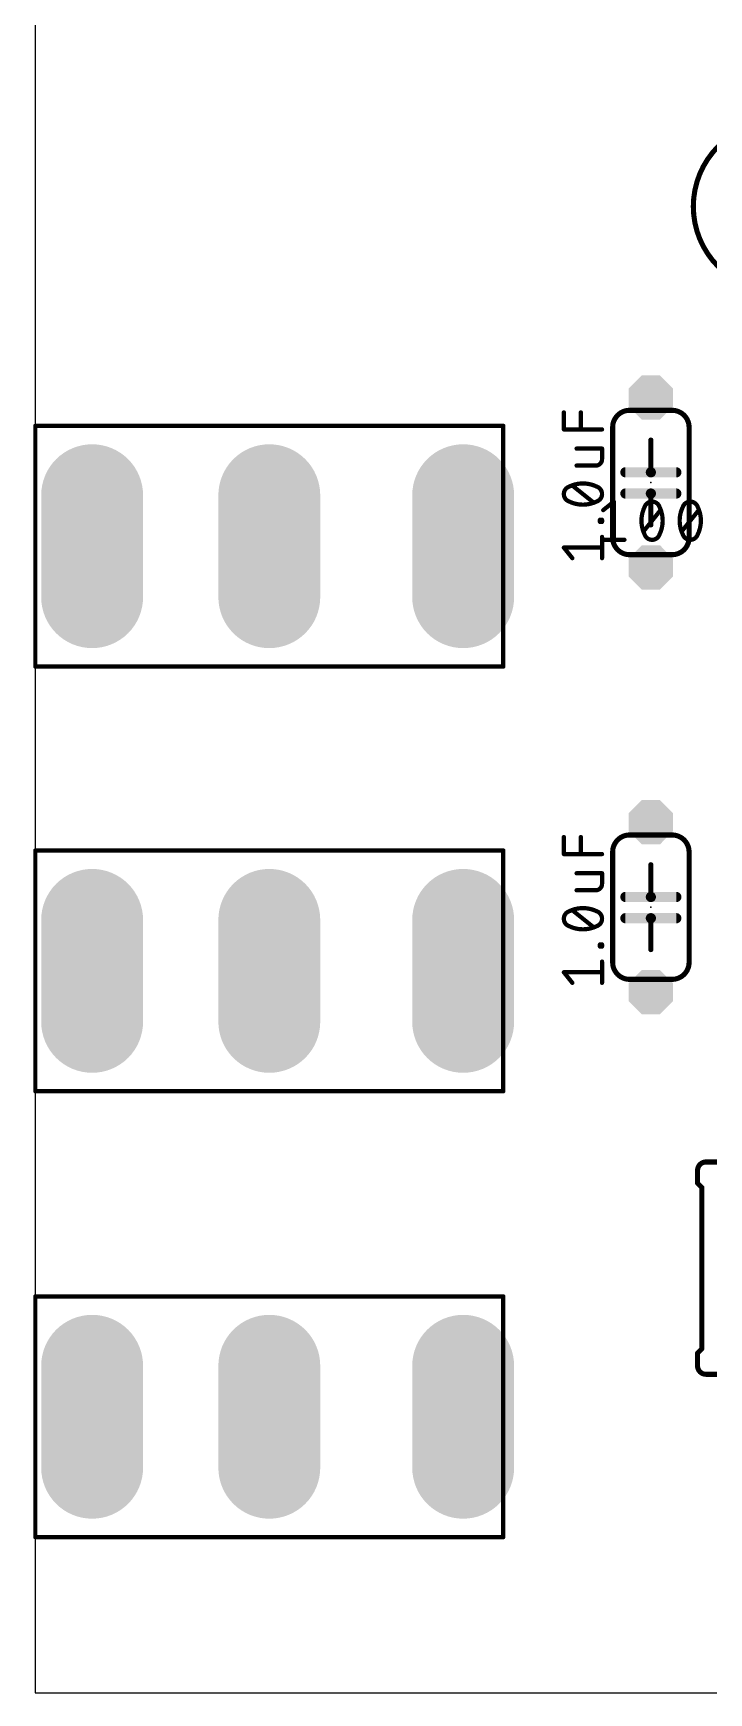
# Model space of a CAD drawing. Extents: x -0.1 to 59.2, y 0 to 90.2.
# Drawn here: x -0.06 to 20.15, y 0 to 49.63 of the extents above; entities that cross this region are included whole.
import ezdxf

# ---------------------------------------------------------------- set-up
doc = ezdxf.new("R2010")
doc.units = 0
for name, color, linetype in [('17', 110, 'CONTINUOUS'), ('20', 31, 'CONTINUOUS'), ('21', 253, 'CONTINUOUS'), ('23', 53, 'CONTINUOUS'), ('27', 253, 'CONTINUOUS'), ('51', 253, 'CONTINUOUS')]:
    doc.layers.add(name, color=color, linetype=linetype)

# ---------------------------------------------------------------- blocks, each defined once
blk = doc.blocks.new('RECT')
blk.add_solid([(-0.5, -0.5), (0.5, -0.5), (-0.5, 0.5), (0.5, 0.5)])
blk = doc.blocks.new('OCTAGONP')
at = {"const_width": 0.5}
blk.add_lwpolyline([(-0.25, -0.1036), (-0.25, 0.1036), (-0.1036, 0.25), (0.1036, 0.25), (0.25, 0.1036), (0.25, -0.1036), (0.1036, -0.25), (-0.1036, -0.25), (-0.25, -0.1036), (-0.25, 0.1036)], dxfattribs=at)
blk = doc.blocks.new('LONGP100')
at = {"const_width": 1}
blk.add_lwpolyline([(-0.5, 0), (0.5, 0)], dxfattribs=at)
at = {"const_width": 0.5}
for points in [[(-0.5, 0.25, 1), (-0.5, -0.25)], [(0.5, -0.25, 1), (0.5, 0.25)]]:
    blk.add_lwpolyline(points, format="xyb", dxfattribs=at)

msp = doc.modelspace()

# ---------------------------------------------------------------- linework, layer by layer
at = {"layer": '20'}
for p, q in [((0, 90.16), (0, 0)), ((0, 0), (59.055, 0))]:
    msp.add_line(p, q, dxfattribs=at)
at = {"layer": '21'}
for points, const_width in [([(22.225, 41.91, 1), (22.225, 46.99, 1), (22.225, 41.91)], 0.1524), ([(17.78, 38.354, 0.4142), (17.272, 37.846)], 0.1524), ([(17.78, 38.3159, 1), (17.78, 38.3921)], 0.0762), ([(19.558, 37.846, 0.4142), (19.05, 38.354)], 0.1524), ([(19.05, 38.3921, 1), (19.05, 38.3159)], 0.0762), ([(0, 37.9218, 1), (0, 37.8582)], 0.0635), ([(0.0318, 37.89, 1), (-0.0318, 37.89)], 0.0635), ([(14.0318, 37.89, 1), (13.9682, 37.89)], 0.0635), ([(14, 37.8582, 1), (14, 37.9218)], 0.0635), ([(17.3101, 37.846, 1), (17.2339, 37.846)], 0.0762), ([(17.2339, 37.846, 1), (17.3101, 37.846)], 0.0762), ([(19.5961, 37.846, 1), (19.5199, 37.846)], 0.0762), ([(19.5199, 37.846, 1), (19.5961, 37.846)], 0.0762), ([(18.4531, 37.465, 1), (18.3769, 37.465)], 0.0762), ([(17.653, 36.576, 1), (17.653, 36.4236)], 0.1524), ([(18.415, 36.576, 1), (18.415, 36.4236)], 0.1524), ([(18.415, 36.4236, 1), (18.415, 36.576)], 0.1524), ([(18.3769, 36.4998, 1), (18.4531, 36.4998)], 0.0762), ([(19.177, 36.4236, 1), (19.177, 36.576)], 0.1524), ([(17.653, 35.941, 1), (17.653, 35.7886)], 0.1524), ([(18.415, 35.941, 1), (18.415, 35.7886)], 0.1524), ([(18.415, 35.7886, 1), (18.415, 35.941)], 0.1524), ([(18.4531, 35.8648, 1), (18.3769, 35.8648)], 0.0762), ([(19.177, 35.7886, 1), (19.177, 35.941)], 0.1524), ([(18.3769, 34.925, 1), (18.4531, 34.925)], 0.0762), ([(17.272, 34.544, 0.4142), (17.78, 34.036)], 0.1524), ([(17.3101, 34.544, 1), (17.2339, 34.544)], 0.0762), ([(17.2339, 34.544, 1), (17.3101, 34.544)], 0.0762), ([(19.05, 34.036, 0.4142), (19.558, 34.544)], 0.1524), ([(19.5961, 34.544, 1), (19.5199, 34.544)], 0.0762), ([(19.5199, 34.544, 1), (19.5961, 34.544)], 0.0762), ([(17.78, 33.9979, 1), (17.78, 34.0741)], 0.0762), ([(19.05, 34.0741, 1), (19.05, 33.9979)], 0.0762), ([(0, 30.7218, 1), (0, 30.6583)], 0.0635), ([(-0.0318, 30.69, 1), (0.0318, 30.69)], 0.0635), ([(13.9682, 30.69, 1), (14.0318, 30.69)], 0.0635), ([(14, 30.6583, 1), (14, 30.7218)], 0.0635), ([(17.78, 25.654, 0.4142), (17.272, 25.146)], 0.1524), ([(17.78, 25.6159, 1), (17.78, 25.6921)], 0.0762), ([(19.558, 25.146, 0.4142), (19.05, 25.654)], 0.1524), ([(19.05, 25.6921, 1), (19.05, 25.6159)], 0.0762), ([(0.0318, 25.19, 1), (-0.0318, 25.19)], 0.0635), ([(0, 25.2218, 1), (0, 25.1583)], 0.0635), ([(14.0318, 25.19, 1), (13.9682, 25.19)], 0.0635), ([(14, 25.1583, 1), (14, 25.2218)], 0.0635), ([(17.3101, 25.146, 1), (17.2339, 25.146)], 0.0762), ([(17.2339, 25.146, 1), (17.3101, 25.146)], 0.0762), ([(18.4531, 24.765, 1), (18.3769, 24.765)], 0.0762), ([(19.5961, 25.146, 1), (19.5199, 25.146)], 0.0762), ([(19.5199, 25.146, 1), (19.5961, 25.146)], 0.0762), ([(17.653, 23.876, 1), (17.653, 23.7236)], 0.1524), ([(18.415, 23.876, 1), (18.415, 23.7236)], 0.1524), ([(18.415, 23.7236, 1), (18.415, 23.876)], 0.1524), ([(18.3769, 23.7998, 1), (18.4531, 23.7998)], 0.0762), ([(19.177, 23.7236, 1), (19.177, 23.876)], 0.1524), ([(17.653, 23.241, 1), (17.653, 23.0886)], 0.1524), ([(18.415, 23.241, 1), (18.415, 23.0886)], 0.1524), ([(18.415, 23.0886, 1), (18.415, 23.241)], 0.1524), ([(18.4531, 23.1648, 1), (18.3769, 23.1648)], 0.0762), ([(19.177, 23.0886, 1), (19.177, 23.241)], 0.1524), ([(17.272, 21.844, 0.4142), (17.78, 21.336)], 0.1524), ([(17.3101, 21.844, 1), (17.2339, 21.844)], 0.0762), ([(17.2339, 21.844, 1), (17.3101, 21.844)], 0.0762), ([(18.3769, 22.225, 1), (18.4531, 22.225)], 0.0762), ([(19.05, 21.336, 0.4142), (19.558, 21.844)], 0.1524), ([(19.5961, 21.844, 1), (19.5199, 21.844)], 0.0762), ([(19.5199, 21.844, 1), (19.5961, 21.844)], 0.0762), ([(17.78, 21.2979, 1), (17.78, 21.3741)], 0.0762), ([(19.05, 21.3741, 1), (19.05, 21.2979)], 0.0762), ([(0, 18.0218, 1), (0, 17.9583)], 0.0635), ([(-0.0318, 17.99, 1), (0.0318, 17.99)], 0.0635), ([(13.9682, 17.99, 1), (14.0318, 17.99)], 0.0635), ([(14, 17.9583, 1), (14, 18.0218)], 0.0635), ([(20.066, 15.875, 0.4142), (19.812, 15.621)], 0.1524), ([(20.066, 15.8369, 1), (20.066, 15.9131)], 0.0762), ([(19.8501, 15.621, 1), (19.7739, 15.621)], 0.0762), ([(19.7739, 15.621, 1), (19.8501, 15.621)], 0.0762), ([(19.7739, 15.24, 1), (19.8501, 15.24)], 0.0762), ([(19.8389, 15.2669, 1), (19.7851, 15.2131)], 0.0762), ([(19.9771, 15.113, 1), (19.9009, 15.113)], 0.0762), ([(19.9121, 15.0861, 1), (19.9659, 15.1399)], 0.0762), ([(0.0318, 11.855, 1), (-0.0318, 11.855)], 0.0635), ([(0, 11.8868, 1), (0, 11.8232)], 0.0635), ([(14.0318, 11.855, 1), (13.9682, 11.855)], 0.0635), ([(14, 11.8232, 1), (14, 11.8868)], 0.0635), ([(19.8501, 10.16, 1), (19.7739, 10.16)], 0.0762), ([(19.7851, 10.1869, 1), (19.8389, 10.1331)], 0.0762), ([(19.9009, 10.287, 1), (19.9771, 10.287)], 0.0762), ([(19.9659, 10.2601, 1), (19.9121, 10.3139)], 0.0762), ([(19.812, 9.779, 0.4142), (20.066, 9.525)], 0.1524), ([(19.8501, 9.779, 1), (19.7739, 9.779)], 0.0762), ([(19.7739, 9.779, 1), (19.8501, 9.779)], 0.0762), ([(20.066, 9.4869, 1), (20.066, 9.5631)], 0.0762), ([(-0.0318, 4.655, 1), (0.0318, 4.655)], 0.0635), ([(0, 4.6867, 1), (0, 4.6233)], 0.0635), ([(13.9682, 4.655, 1), (14.0318, 4.655)], 0.0635), ([(14, 4.6233, 1), (14, 4.6867)], 0.0635)]:
    msp.add_lwpolyline(points, format="xyb", dxfattribs=dict(at, const_width=const_width))
for points, const_width in [([(0, 30.69), (0, 37.89)], 0.127), ([(0, 37.89), (14, 37.89)], 0.127), ([(14, 30.69), (14, 37.89)], 0.127), ([(17.272, 34.544), (17.272, 37.846)], 0.1524), ([(19.558, 34.544), (19.558, 37.846)], 0.1524), ([(18.415, 37.465), (18.415, 36.4998)], 0.1524), ([(18.415, 36.4998), (17.653, 36.4998)], 0.3048), ([(19.177, 36.4998), (18.415, 36.4998)], 0.3048), ([(18.415, 35.8648), (17.653, 35.8648)], 0.3048), ([(19.177, 35.8648), (18.415, 35.8648)], 0.3048), ([(18.415, 34.925), (18.415, 35.8648)], 0.1524), ([(0, 30.69), (14, 30.69)], 0.127), ([(0, 17.99), (0, 25.19)], 0.127), ([(0, 25.19), (14, 25.19)], 0.127), ([(14, 17.99), (14, 25.19)], 0.127), ([(17.272, 21.844), (17.272, 25.146)], 0.1524), ([(18.415, 24.765), (18.415, 23.7998)], 0.1524), ([(19.558, 21.844), (19.558, 25.146)], 0.1524), ([(18.415, 23.7998), (17.653, 23.7998)], 0.3048), ([(19.177, 23.7998), (18.415, 23.7998)], 0.3048), ([(18.415, 23.1648), (17.653, 23.1648)], 0.3048), ([(19.177, 23.1648), (18.415, 23.1648)], 0.3048), ([(18.415, 22.225), (18.415, 23.1648)], 0.1524), ([(0, 17.99), (14, 17.99)], 0.127), ([(19.812, 15.621), (19.812, 15.24)], 0.1524), ([(19.939, 15.113), (19.812, 15.24)], 0.1524), ([(19.939, 15.113), (19.939, 10.287)], 0.1524), ([(0, 4.655), (0, 11.855)], 0.127), ([(0, 11.855), (14, 11.855)], 0.127), ([(14, 4.655), (14, 11.855)], 0.127), ([(19.939, 10.287), (19.812, 10.16)], 0.1524), ([(19.812, 9.779), (19.812, 10.16)], 0.1524), ([(0, 4.655), (14, 4.655)], 0.127)]:
    msp.add_lwpolyline(points, dxfattribs=dict(at, const_width=const_width))
at = {"layer": '23'}
for p in [(18.415, 36.195), (0, 34.29), (18.415, 23.495), (0, 21.59), (0, 8.255)]:
    msp.add_point(p, dxfattribs=at)
at = {"layer": '27'}
for points, const_width in [([(15.8433, 38.2905, 1), (15.7797, 38.2905)], 0.0635), ([(16.3513, 38.2905, 1), (16.2878, 38.2905)], 0.0635), ([(15.8115, 37.8143, 1), (15.8115, 37.7507)], 0.0635), ([(15.7797, 37.7825, 1), (15.8433, 37.7825)], 0.0635), ([(16.2878, 37.7825, 1), (16.3513, 37.7825)], 0.0635), ([(16.9545, 37.7507, 1), (16.9545, 37.8143)], 0.0635), ([(16.1925, 37.2402, 1), (16.1925, 37.1767)], 0.0635), ([(16.9862, 37.2085, 1), (16.9228, 37.2085)], 0.0635), ([(16.9545, 37.1767, 1), (16.9545, 37.2402)], 0.0635), ([(16.1925, 36.7322, 1), (16.1925, 36.6687)], 0.0635), ([(16.764, 36.7005, 0.4142), (16.9545, 36.891)], 0.127), ([(16.764, 36.7322, 1), (16.764, 36.6687)], 0.0635), ([(16.764, 36.6687, 1), (16.764, 36.7322)], 0.0635), ([(16.9862, 36.891, 1), (16.9228, 36.891)], 0.0635), ([(16.9228, 36.891, 1), (16.9862, 36.891)], 0.0635), ([(15.8433, 35.8496, 1), (15.7797, 35.8496)], 0.0635), ([(15.7797, 35.8496, 1), (15.8433, 35.8496)], 0.0635), ([(15.9703, 36.0718, 0.3205), (15.8115, 35.8496)], 0.127), ([(15.8115, 35.8496, 0.3205), (15.9703, 35.6273)], 0.127), ([(15.9563, 36.1004, 1), (15.9842, 36.0433)], 0.0635), ([(16.383, 36.1671, 0.1139), (15.9703, 36.0718)], 0.127), ([(15.9805, 36.0418, 1), (15.96, 36.1018)], 0.0635), ([(16.0853, 36.1284, 1), (16.0457, 36.0788)], 0.0635), ([(16.7958, 36.0718, 0.1139), (16.383, 36.1671)], 0.127), ([(16.383, 36.1988, 1), (16.383, 36.1353)], 0.0635), ([(16.383, 36.1353, 1), (16.383, 36.1988)], 0.0635), ([(16.9545, 35.8496, 0.3205), (16.7958, 36.0718)], 0.127), ([(16.806, 36.1018, 1), (16.7855, 36.0418)], 0.0635), ([(16.7958, 35.6273, 0.3205), (16.9545, 35.8496)], 0.127), ([(16.7818, 36.0433, 1), (16.8097, 36.1004)], 0.0635), ([(16.9862, 35.8496, 1), (16.9228, 35.8496)], 0.0635), ([(16.9228, 35.8496, 1), (16.9862, 35.8496)], 0.0635), ([(15.9842, 35.6559, 1), (15.9563, 35.5988)], 0.0635), ([(15.9703, 35.6273, 0.1139), (16.383, 35.5321)], 0.127), ([(15.96, 35.5973, 1), (15.9805, 35.6573)], 0.0635), ([(16.383, 35.5321, 0.1139), (16.7958, 35.6273)], 0.127), ([(16.383, 35.5638, 1), (16.383, 35.5003)], 0.0635), ([(16.383, 35.5003, 1), (16.383, 35.5638)], 0.0635), ([(16.6807, 35.5708, 1), (16.7203, 35.6204)], 0.0635), ([(16.7855, 35.6573, 1), (16.806, 35.5973)], 0.0635), ([(16.8097, 35.5988, 1), (16.7818, 35.6559)], 0.0635), ([(16.9702, 35.3943, 1), (17.0099, 35.3447)], 0.0635), ([(17.3393, 35.6235, 1), (17.2758, 35.6235)], 0.0635), ([(17.3274, 35.5987, 1), (17.2877, 35.6483)], 0.0635), ([(18.2283, 35.4648, 0.1139), (18.1331, 35.052)], 0.127), ([(18.4506, 35.6235, 0.3205), (18.2283, 35.4648)], 0.127), ([(18.1983, 35.475, 1), (18.2583, 35.4545)], 0.0635), ([(18.2569, 35.4508, 1), (18.1998, 35.4787)], 0.0635), ([(18.6728, 35.4648, 0.3205), (18.4506, 35.6235)], 0.127), ([(18.4506, 35.6553, 1), (18.4506, 35.5917)], 0.0635), ([(18.4506, 35.5917, 1), (18.4506, 35.6553)], 0.0635), ([(18.7681, 35.052, 0.1139), (18.6728, 35.4648)], 0.127), ([(18.7014, 35.4787, 1), (18.6443, 35.4508)], 0.0635), ([(18.6428, 35.4545, 1), (18.7028, 35.475)], 0.0635), ([(18.7294, 35.3497, 1), (18.6798, 35.3893)], 0.0635), ([(19.3713, 35.4648, 0.1139), (19.2761, 35.052)], 0.127), ([(19.5936, 35.6235, 0.3205), (19.3713, 35.4648)], 0.127), ([(19.3413, 35.475, 1), (19.4013, 35.4545)], 0.0635), ([(19.3999, 35.4508, 1), (19.3428, 35.4787)], 0.0635), ([(19.8158, 35.4648, 0.3205), (19.5936, 35.6235)], 0.127), ([(19.5936, 35.6553, 1), (19.5936, 35.5917)], 0.0635), ([(19.5936, 35.5917, 1), (19.5936, 35.6553)], 0.0635), ([(19.9111, 35.052, 0.1139), (19.8158, 35.4648)], 0.127), ([(19.8444, 35.4787, 1), (19.7873, 35.4508)], 0.0635), ([(19.7858, 35.4545, 1), (19.8458, 35.475)], 0.0635), ([(19.8724, 35.3497, 1), (19.8228, 35.3893)], 0.0635), ([(16.891, 35.113, 1), (16.891, 35.0495)], 0.0635), ([(16.891, 35.0495, 1), (16.891, 34.986)], 0.0635), ([(16.9228, 35.0812, 1), (16.8593, 35.0812)], 0.0635), ([(16.8593, 35.0177, 1), (16.9228, 35.0177)], 0.0635), ([(16.9862, 35.0812, 1), (16.9228, 35.0812)], 0.0635), ([(16.9228, 35.0177, 1), (16.9862, 35.0177)], 0.0635), ([(16.9545, 35.0495, 1), (16.9545, 35.113)], 0.0635), ([(16.9545, 34.986, 1), (16.9545, 35.0495)], 0.0635), ([(18.1648, 35.052, 1), (18.1013, 35.052)], 0.0635), ([(18.1013, 35.052, 1), (18.1648, 35.052)], 0.0635), ([(18.1331, 35.052, 0.1139), (18.2283, 34.6393)], 0.127), ([(18.1718, 34.7543, 1), (18.2214, 34.7147)], 0.0635), ([(18.6728, 34.6393, 0.1139), (18.7681, 35.052)], 0.127), ([(18.7998, 35.052, 1), (18.7363, 35.052)], 0.0635), ([(18.7363, 35.052, 1), (18.7998, 35.052)], 0.0635), ([(19.3078, 35.052, 1), (19.2443, 35.052)], 0.0635), ([(19.2443, 35.052, 1), (19.3078, 35.052)], 0.0635), ([(19.2761, 35.052, 0.1139), (19.3713, 34.6393)], 0.127), ([(19.3148, 34.7543, 1), (19.3644, 34.7147)], 0.0635), ([(19.8158, 34.6393, 0.1139), (19.9111, 35.052)], 0.127), ([(19.9428, 35.052, 1), (19.8793, 35.052)], 0.0635), ([(19.8793, 35.052, 1), (19.9428, 35.052)], 0.0635), ([(15.8363, 34.2692, 1), (15.7867, 34.2295)], 0.0635), ([(15.8115, 34.2811, 1), (15.8115, 34.2176)], 0.0635), ([(16.9862, 34.5669, 1), (16.9228, 34.5669)], 0.0635), ([(16.9545, 34.2176, 1), (16.9545, 34.2811)], 0.0635), ([(16.9901, 34.5123, 1), (16.9901, 34.4487)], 0.0635), ([(17.2758, 34.4805, 1), (17.3393, 34.4805)], 0.0635), ([(17.6251, 34.4487, 1), (17.6251, 34.5123)], 0.0635), ([(18.2283, 34.6393, 0.3205), (18.4506, 34.4805)], 0.127), ([(18.2583, 34.6495, 1), (18.1983, 34.629)], 0.0635), ([(18.1998, 34.6253, 1), (18.2569, 34.6532)], 0.0635), ([(18.4506, 34.4805, 0.3205), (18.6728, 34.6393)], 0.127), ([(18.4506, 34.5123, 1), (18.4506, 34.4487)], 0.0635), ([(18.4506, 34.4487, 1), (18.4506, 34.5123)], 0.0635), ([(18.6443, 34.6532, 1), (18.7014, 34.6253)], 0.0635), ([(18.7028, 34.629, 1), (18.6428, 34.6495)], 0.0635), ([(19.3713, 34.6393, 0.3205), (19.5936, 34.4805)], 0.127), ([(19.4013, 34.6495, 1), (19.3413, 34.629)], 0.0635), ([(19.3428, 34.6253, 1), (19.3999, 34.6532)], 0.0635), ([(19.5936, 34.5123, 1), (19.5936, 34.4487)], 0.0635), ([(19.5936, 34.4805, 0.3205), (19.8158, 34.6393)], 0.127), ([(19.5936, 34.4487, 1), (19.5936, 34.5123)], 0.0635), ([(19.7873, 34.6532, 1), (19.8444, 34.6253)], 0.0635), ([(19.8458, 34.629, 1), (19.7858, 34.6495)], 0.0635), ([(16.0407, 33.912, 1), (16.0903, 33.9517)], 0.0635), ([(16.9228, 33.9319, 1), (16.9862, 33.9319)], 0.0635), ([(15.8433, 25.5905, 1), (15.7797, 25.5905)], 0.0635), ([(16.3513, 25.5905, 1), (16.2878, 25.5905)], 0.0635), ([(15.7797, 25.0825, 1), (15.8433, 25.0825)], 0.0635), ([(15.8115, 25.1142, 1), (15.8115, 25.0508)], 0.0635), ([(16.2878, 25.0825, 1), (16.3513, 25.0825)], 0.0635), ([(16.9545, 25.0508, 1), (16.9545, 25.1142)], 0.0635), ([(16.1925, 24.5402, 1), (16.1925, 24.4767)], 0.0635), ([(16.9862, 24.5085, 1), (16.9228, 24.5085)], 0.0635), ([(16.9545, 24.4767, 1), (16.9545, 24.5402)], 0.0635), ([(16.1925, 24.0322, 1), (16.1925, 23.9687)], 0.0635), ([(16.764, 24.0005, 0.4142), (16.9545, 24.191)], 0.127), ([(16.764, 24.0322, 1), (16.764, 23.9687)], 0.0635), ([(16.764, 23.9687, 1), (16.764, 24.0322)], 0.0635), ([(16.9862, 24.191, 1), (16.9228, 24.191)], 0.0635), ([(16.9228, 24.191, 1), (16.9862, 24.191)], 0.0635), ([(15.9703, 23.3718, 0.3205), (15.8115, 23.1496)], 0.127), ([(15.9563, 23.4004, 1), (15.9842, 23.3433)], 0.0635), ([(16.383, 23.4671, 0.1139), (15.9703, 23.3718)], 0.127), ([(15.9805, 23.3418, 1), (15.96, 23.4018)], 0.0635), ([(16.0853, 23.4284, 1), (16.0457, 23.3788)], 0.0635), ([(16.7958, 23.3718, 0.1139), (16.383, 23.4671)], 0.127), ([(16.383, 23.4988, 1), (16.383, 23.4353)], 0.0635), ([(16.383, 23.4353, 1), (16.383, 23.4988)], 0.0635), ([(16.9545, 23.1496, 0.3205), (16.7958, 23.3718)], 0.127), ([(16.806, 23.4018, 1), (16.7855, 23.3418)], 0.0635), ([(16.7818, 23.3433, 1), (16.8097, 23.4004)], 0.0635), ([(15.8433, 23.1496, 1), (15.7797, 23.1496)], 0.0635), ([(15.7797, 23.1496, 1), (15.8433, 23.1496)], 0.0635), ([(15.8115, 23.1496, 0.3205), (15.9703, 22.9273)], 0.127), ([(15.9842, 22.9559, 1), (15.9563, 22.8988)], 0.0635), ([(15.9703, 22.9273, 0.1139), (16.383, 22.8321)], 0.127), ([(15.96, 22.8973, 1), (15.9805, 22.9573)], 0.0635), ([(16.383, 22.8321, 0.1139), (16.7958, 22.9273)], 0.127), ([(16.383, 22.8638, 1), (16.383, 22.8003)], 0.0635), ([(16.383, 22.8003, 1), (16.383, 22.8638)], 0.0635), ([(16.6807, 22.8708, 1), (16.7203, 22.9204)], 0.0635), ([(16.7958, 22.9273, 0.3205), (16.9545, 23.1496)], 0.127), ([(16.7855, 22.9573, 1), (16.806, 22.8973)], 0.0635), ([(16.8097, 22.8988, 1), (16.7818, 22.9559)], 0.0635), ([(16.9862, 23.1496, 1), (16.9228, 23.1496)], 0.0635), ([(16.9228, 23.1496, 1), (16.9862, 23.1496)], 0.0635), ([(16.891, 22.413, 1), (16.891, 22.3495)], 0.0635), ([(16.891, 22.3495, 1), (16.891, 22.286)], 0.0635), ([(16.9228, 22.3812, 1), (16.8593, 22.3812)], 0.0635), ([(16.8593, 22.3177, 1), (16.9228, 22.3177)], 0.0635), ([(16.9862, 22.3812, 1), (16.9228, 22.3812)], 0.0635), ([(16.9228, 22.3177, 1), (16.9862, 22.3177)], 0.0635), ([(16.9545, 22.3495, 1), (16.9545, 22.413)], 0.0635), ([(16.9545, 22.286, 1), (16.9545, 22.3495)], 0.0635), ([(16.9862, 21.8669, 1), (16.9228, 21.8669)], 0.0635), ([(15.8363, 21.5692, 1), (15.7867, 21.5295)], 0.0635), ([(15.8115, 21.5811, 1), (15.8115, 21.5176)], 0.0635), ([(16.9545, 21.5176, 1), (16.9545, 21.5811)], 0.0635), ([(16.0407, 21.212, 1), (16.0903, 21.2517)], 0.0635), ([(16.9228, 21.2319, 1), (16.9862, 21.2319)], 0.0635)]:
    msp.add_lwpolyline(points, format="xyb", dxfattribs=dict(at, const_width=const_width))
at = {"layer": '27', "const_width": 0.127}
for points in [[(15.8115, 37.7825), (15.8115, 38.2905)], [(16.3195, 37.7825), (16.3195, 38.2905)], [(16.9545, 37.7825), (15.8115, 37.7825)], [(16.9545, 37.2085), (16.1925, 37.2085)], [(16.9545, 36.891), (16.9545, 37.2085)], [(16.1925, 36.7005), (16.764, 36.7005)], [(16.7005, 35.5956), (16.0655, 36.1036)], [(16.9901, 35.3695), (17.3076, 35.6235)], [(17.3076, 35.6235), (17.3076, 34.4805)], [(18.1966, 34.7345), (18.7046, 35.3695)], [(19.3396, 34.7345), (19.8476, 35.3695)], [(16.891, 35.0177), (16.891, 35.0812)], [(16.891, 35.0812), (16.9545, 35.0812)], [(16.9545, 35.0177), (16.891, 35.0177)], [(16.9545, 35.0812), (16.9545, 35.0177)], [(16.0655, 33.9319), (15.8115, 34.2494)], [(15.8115, 34.2494), (16.9545, 34.2494)], [(16.9545, 33.9319), (16.9545, 34.5669)], [(16.9901, 34.4805), (17.6251, 34.4805)], [(15.8115, 25.0825), (15.8115, 25.5905)], [(16.3195, 25.0825), (16.3195, 25.5905)], [(16.9545, 25.0825), (15.8115, 25.0825)], [(16.9545, 24.5085), (16.1925, 24.5085)], [(16.9545, 24.191), (16.9545, 24.5085)], [(16.1925, 24.0005), (16.764, 24.0005)], [(16.7005, 22.8956), (16.0655, 23.4036)], [(16.891, 22.3177), (16.891, 22.3812)], [(16.891, 22.3812), (16.9545, 22.3812)], [(16.9545, 22.3177), (16.891, 22.3177)], [(16.9545, 22.3812), (16.9545, 22.3177)], [(16.9545, 21.2319), (16.9545, 21.8669)], [(16.0655, 21.2319), (15.8115, 21.5494)], [(15.8115, 21.5494), (16.9545, 21.5494)]]:
    msp.add_lwpolyline(points, dxfattribs=at)
at = {"layer": '51', "const_width": 0.1524}
for points in [[(17.78, 38.354), (19.05, 38.354)], [(17.78, 34.036), (19.05, 34.036)], [(17.78, 25.654), (19.05, 25.654)], [(17.78, 21.336), (19.05, 21.336)], [(21.844, 15.875), (20.066, 15.875)], [(21.844, 9.525), (20.066, 9.525)]]:
    msp.add_lwpolyline(points, dxfattribs=at)
at = {"layer": '51', "const_width": 0.0762}
for points in [[(17.78, 38.3921, 1), (17.78, 38.3159)], [(19.05, 38.3159, 1), (19.05, 38.3921)], [(17.78, 34.0741, 1), (17.78, 33.9979)], [(19.05, 33.9979, 1), (19.05, 34.0741)], [(17.78, 25.6921, 1), (17.78, 25.6159)], [(19.05, 25.6159, 1), (19.05, 25.6921)], [(17.78, 21.3741, 1), (17.78, 21.2979)], [(19.05, 21.2979, 1), (19.05, 21.3741)], [(20.066, 15.9131, 1), (20.066, 15.8369)], [(20.066, 9.5631, 1), (20.066, 9.4869)]]:
    msp.add_lwpolyline(points, format="xyb", dxfattribs=at)

# ---------------------------------------------------------------- block references
at = {"layer": '17', "rotation": 270}
for name, p, xscale, yscale in [('OCTAGONP', (18.415, 38.735), 1.3208, 1.3208), ('OCTAGONP', (18.415, 38.735), 1.3208, 1.3208), ('LONGP100', (1.7, 34.29), 3.048, 3.048), ('LONGP100', (1.7, 34.29), 3.048, 3.048), ('LONGP100', (7, 34.29), 3.048, 3.048), ('LONGP100', (7, 34.29), 3.048, 3.048), ('LONGP100', (12.8, 34.29), 3.048, 3.048), ('LONGP100', (12.8, 34.29), 3.048, 3.048), ('OCTAGONP', (18.415, 33.655), 1.3208, 1.3208), ('OCTAGONP', (18.415, 33.655), 1.3208, 1.3208), ('OCTAGONP', (18.415, 26.035), 1.3208, 1.3208), ('OCTAGONP', (18.415, 26.035), 1.3208, 1.3208), ('LONGP100', (1.7, 21.59), 3.048, 3.048), ('LONGP100', (1.7, 21.59), 3.048, 3.048), ('LONGP100', (7, 21.59), 3.048, 3.048), ('LONGP100', (7, 21.59), 3.048, 3.048), ('LONGP100', (12.8, 21.59), 3.048, 3.048), ('LONGP100', (12.8, 21.59), 3.048, 3.048), ('OCTAGONP', (18.415, 20.955), 1.3208, 1.3208), ('OCTAGONP', (18.415, 20.955), 1.3208, 1.3208), ('LONGP100', (1.7, 8.255), 3.048, 3.048), ('LONGP100', (1.7, 8.255), 3.048, 3.048), ('LONGP100', (7, 8.255), 3.048, 3.048), ('LONGP100', (7, 8.255), 3.048, 3.048), ('LONGP100', (12.8, 8.255), 3.048, 3.048), ('LONGP100', (12.8, 8.255), 3.048, 3.048)]:
    msp.add_blockref(name, p, dxfattribs=dict(at, xscale=xscale, yscale=yscale))
at = {"layer": '51', "xscale": 0.381, "yscale": 0.762, "rotation": 270}
for p in [(18.415, 38.5445), (18.415, 33.8455), (18.415, 25.8445), (18.415, 21.1455)]:
    msp.add_blockref('RECT', p, dxfattribs=at)

doc.saveas('drawing.dxf')
